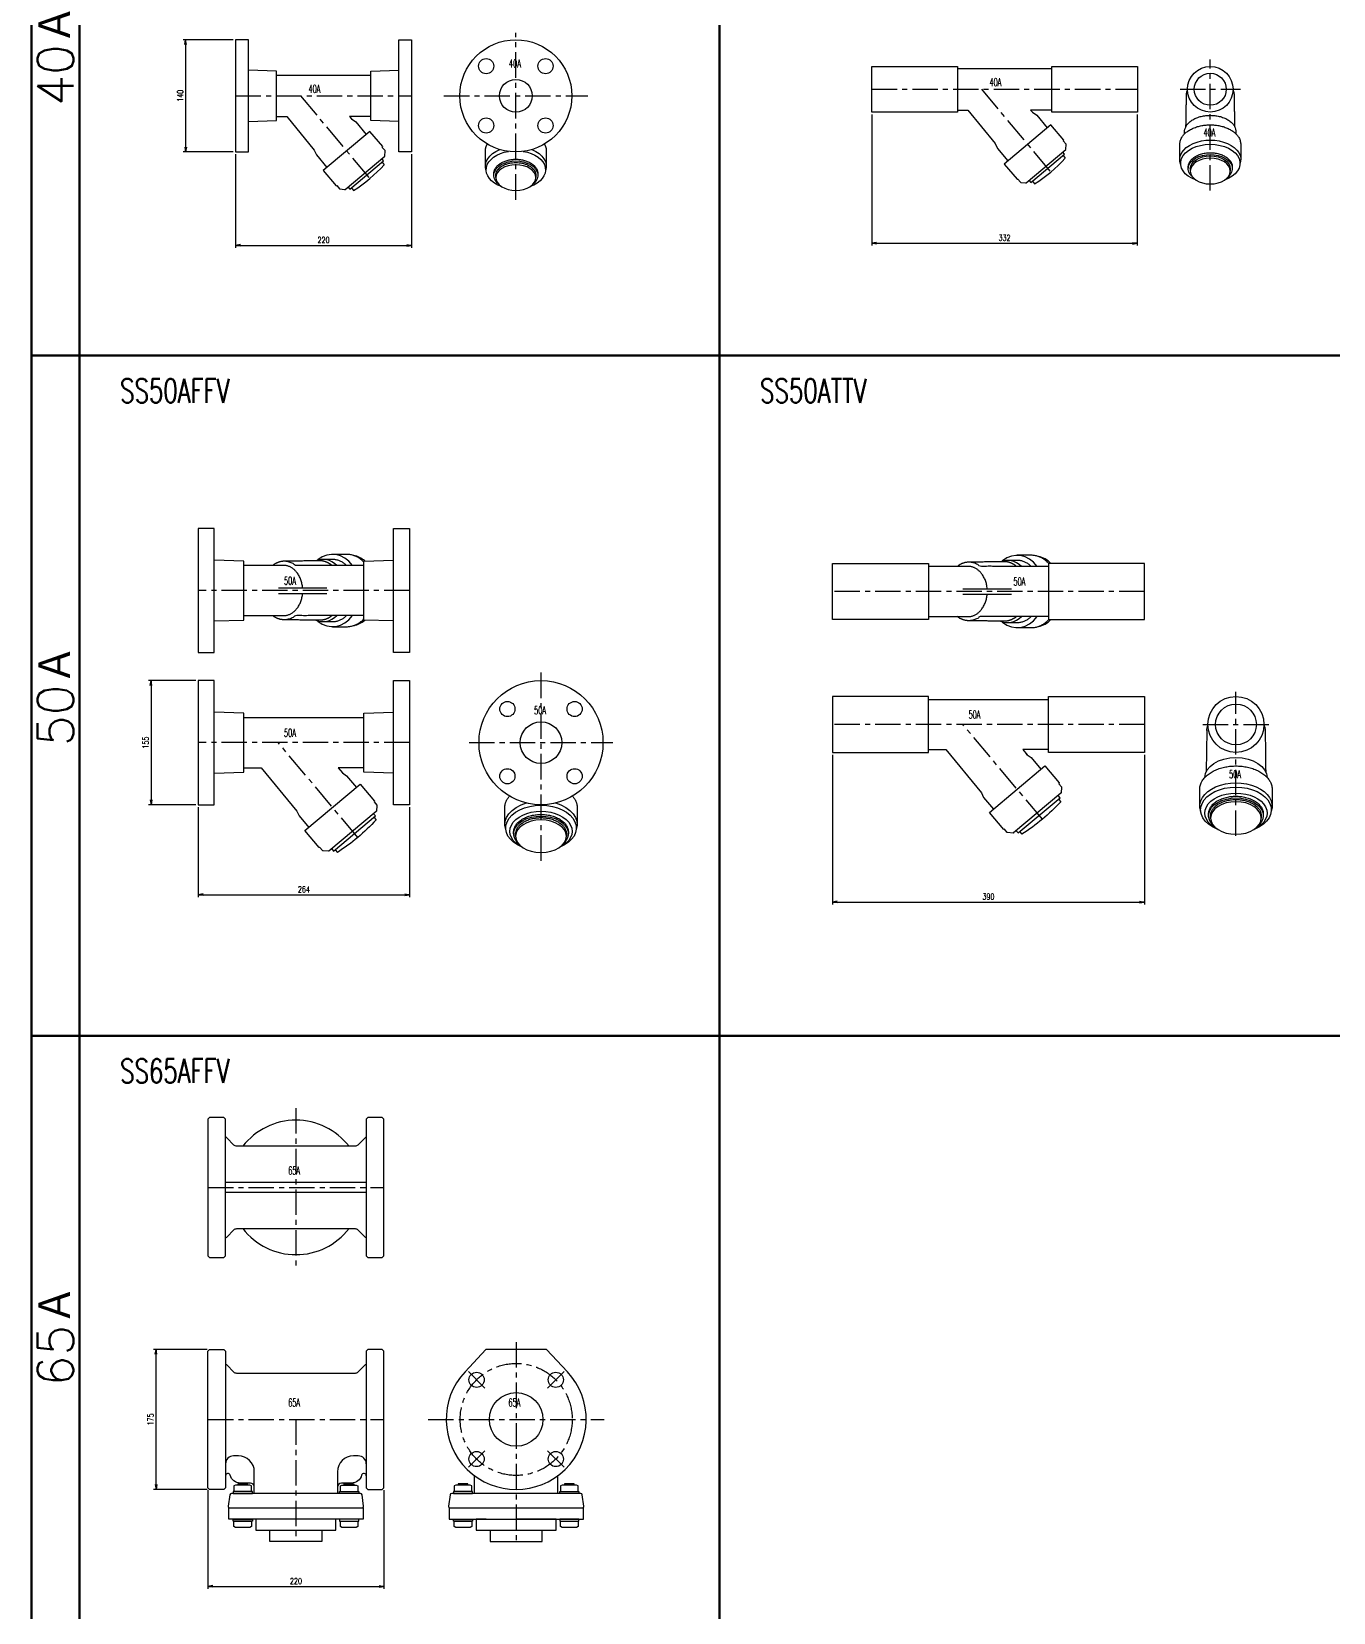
# Model space of a CAD drawing. Header units: millimetres. Extents: x 1711 to 90196, y -23291 to 8516.
# Drawn here: x 13541 to 15169, y -16824 to -14849 of the extents above; entities that cross this region are included whole.
import ezdxf

# ---------------------------------------------------------------- set-up
doc = ezdxf.new("R2010")
doc.units = ezdxf.units.MM
doc.header["$PDMODE"] = 35
doc.linetypes.add('CENTER', pattern=[50.8, 31.75, -6.35, 6.35, -6.35])
for name, color, linetype in [('CEN', 2, 'CENTER'), ('寸法', 2, 'Continuous'), ('配管-CVP', 4, 'Continuous')]:
    doc.layers.add(name, color=color, linetype=linetype)
doc.layers.add('line', color=153, linetype='Continuous', lineweight=50)
doc.styles.add('kpk', font='romans.shx', dxfattribs={"width": 0.7, "bigfont": 'extfont2.shx'})
doc.styles.get("Standard").update_dxf_attribs({"font": 'romans.shx', "bigfont": 'extfont.shx'})
doc.dimstyles.new('KPK-3', dxfattribs={"dimscale": 3, "dimtxt": 2.5, "dimasz": 2, "dimexe": 1, "dimexo": 1, "dimgap": 1, "dimtad": 3, "dimdec": 1, "dimdsep": 46, "dimtxsty": 'kpk', "dimblk": 'OPEN', "dimcen": 2.5, "dimclrd": 2, "dimclre": 2, "dimclrt": 4, "dimadec": 1, "dimazin": 2, "dimtfac": 1, "dimtdec": 1, "dimtmove": 0, "dimatfit": 2, "dimldrblk": 'OPEN', "dimfxl": 0, "dimlwd": -1, "dimlwe": -1, "dimarcsym": 0})

# ---------------------------------------------------------------- blocks, each defined once
blk = doc.blocks.new('*U1753')
at = {"color": 2, "linetype": 'CENTER'}
blk.add_line((-10.3, -10.3), (10.3, 10.3), dxfattribs=at)
at = {"color": 0, "linetype": 'ByBlock'}
blk.add_circle((0, 0), 9.5, dxfattribs=at)
blk = doc.blocks.new('*U1754')
at = {"layer": '配管-CVP', "color": 0, "linetype": 'ByBlock', "lineweight": -2}
for p, rotation in [((17297.5, -16533.6), 90), ((17297.5, -16632.6), 180), ((17396.5, -16632.6), 270)]:
    blk.add_blockref('*U1753', p, dxfattribs=dict(at, rotation=rotation))
blk.add_blockref('*U1753', (17396.5, -16533.6), dxfattribs=at)
blk = doc.blocks.new('_Open')
at = {"color": 0, "linetype": 'ByBlock', "lineweight": -2}
for p, q in [((-1, 0.17), (0, 0)), ((-1, -0.17), (0, 0)), ((0, 0), (-1, 0))]:
    blk.add_line(p, q, dxfattribs=at)
blk = doc.blocks.new('*D3039')
at = {"layer": 'Defpoints', "color": 0, "transparency": 16777216}
for p in [(13796.2, -14999.3), (14016.2, -14999.3), (14016.2, -15116.1)]:
    blk.add_point(p, dxfattribs=at)
at = {"layer": '寸法', "color": 2, "transparency": 16777216}
for p, q in [((13796.2, -15002.3), (13796.2, -15119.1)), ((14016.2, -15002.3), (14016.2, -15119.1)), ((13802.2, -15116.1), (14010.2, -15116.1))]:
    blk.add_line(p, q, dxfattribs=at)
at = {"layer": '寸法', "color": 2, "transparency": 16777216, "xscale": 6, "yscale": 6, "zscale": 6, "rotation": 180}
blk.add_blockref('_Open', (13796.2, -15116.1), dxfattribs=at)
at = {"layer": '寸法', "color": 2, "transparency": 16777216, "xscale": 6, "yscale": 6, "zscale": 6}
blk.add_blockref('_Open', (14016.2, -15116.1), dxfattribs=at)
at = {"layer": '寸法', "color": 4, "transparency": 16777216, "insert": (13906.2, -15109.4), "char_height": 7.5, "attachment_point": 5, "style": 'kpk', "bg_fill": 3, "box_fill_scale": 1.1, "bg_fill_color": 256, "bg_fill_true_color": 13158600, "bg_fill_transparency": 0}
blk.add_mtext('220', dxfattribs=at)
blk = doc.blocks.new('*D3040')
at = {"layer": 'Defpoints', "color": 0, "transparency": 16777216}
for p in [(13749.6, -15815), (14013.6, -15815), (14013.6, -15927.5)]:
    blk.add_point(p, dxfattribs=at)
at = {"layer": '寸法', "color": 2, "transparency": 16777216}
for p, q in [((13749.6, -15818), (13749.6, -15930.5)), ((14013.6, -15818), (14013.6, -15930.5)), ((13755.6, -15927.5), (14007.6, -15927.5))]:
    blk.add_line(p, q, dxfattribs=at)
at = {"layer": '寸法', "color": 2, "transparency": 16777216, "xscale": 6, "yscale": 6, "zscale": 6, "rotation": 180}
blk.add_blockref('_Open', (13749.6, -15927.5), dxfattribs=at)
at = {"layer": '寸法', "color": 2, "transparency": 16777216, "xscale": 6, "yscale": 6, "zscale": 6}
blk.add_blockref('_Open', (14013.6, -15927.5), dxfattribs=at)
at = {"layer": '寸法', "color": 4, "transparency": 16777216, "insert": (13881.6, -15920.8), "char_height": 7.5, "attachment_point": 5, "style": 'kpk', "bg_fill": 3, "box_fill_scale": 1.1, "bg_fill_color": 256, "bg_fill_true_color": 13158600, "bg_fill_transparency": 0}
blk.add_mtext('264', dxfattribs=at)
blk = doc.blocks.new('*D3041')
at = {"layer": 'Defpoints', "color": 0, "transparency": 16777216}
for p in [(14542.4, -15749.8), (14932.4, -15749.8), (14932.4, -15936.7)]:
    blk.add_point(p, dxfattribs=at)
at = {"layer": '寸法', "color": 2, "transparency": 16777216}
for p, q in [((14542.4, -15752.8), (14542.4, -15939.7)), ((14932.4, -15752.8), (14932.4, -15939.7)), ((14548.4, -15936.7), (14926.4, -15936.7))]:
    blk.add_line(p, q, dxfattribs=at)
at = {"layer": '寸法', "color": 2, "transparency": 16777216, "xscale": 6, "yscale": 6, "zscale": 6, "rotation": 180}
blk.add_blockref('_Open', (14542.4, -15936.7), dxfattribs=at)
at = {"layer": '寸法', "color": 2, "transparency": 16777216, "xscale": 6, "yscale": 6, "zscale": 6}
blk.add_blockref('_Open', (14932.4, -15936.7), dxfattribs=at)
at = {"layer": '寸法', "color": 4, "transparency": 16777216, "insert": (14737.4, -15929.9), "char_height": 7.5, "attachment_point": 5, "style": 'kpk', "bg_fill": 3, "box_fill_scale": 1.1, "bg_fill_color": 256, "bg_fill_true_color": 13158600, "bg_fill_transparency": 0}
blk.add_mtext('390', dxfattribs=at)
blk = doc.blocks.new('*D3042')
at = {"layer": 'Defpoints', "color": 0, "transparency": 16777216}
for p in [(14591.5, -14949.6), (14923.5, -14949.6), (14923.5, -15113.4)]:
    blk.add_point(p, dxfattribs=at)
at = {"layer": '寸法', "color": 2, "transparency": 16777216}
for p, q in [((14591.5, -14952.6), (14591.5, -15116.4)), ((14923.5, -14952.6), (14923.5, -15116.4)), ((14597.5, -15113.4), (14917.5, -15113.4))]:
    blk.add_line(p, q, dxfattribs=at)
at = {"layer": '寸法', "color": 2, "transparency": 16777216, "xscale": 6, "yscale": 6, "zscale": 6, "rotation": 180}
blk.add_blockref('_Open', (14591.5, -15113.4), dxfattribs=at)
at = {"layer": '寸法', "color": 2, "transparency": 16777216, "xscale": 6, "yscale": 6, "zscale": 6}
blk.add_blockref('_Open', (14923.5, -15113.4), dxfattribs=at)
at = {"layer": '寸法', "color": 4, "transparency": 16777216, "insert": (14757.5, -15106.6), "char_height": 7.5, "attachment_point": 5, "style": 'kpk', "bg_fill": 3, "box_fill_scale": 1.1, "bg_fill_color": 256, "bg_fill_true_color": 13158600, "bg_fill_transparency": 0}
blk.add_mtext('332', dxfattribs=at)
blk = doc.blocks.new('*D3052')
at = {"layer": 'Defpoints', "color": 0, "transparency": 16777216}
for p in [(13761.7, -16668.6), (13981.7, -16668.6), (13981.7, -16791.8)]:
    blk.add_point(p, dxfattribs=at)
at = {"layer": '寸法', "color": 2, "transparency": 16777216}
for p, q in [((13761.7, -16671.6), (13761.7, -16794.8)), ((13981.7, -16671.6), (13981.7, -16794.8)), ((13767.7, -16791.8), (13975.7, -16791.8))]:
    blk.add_line(p, q, dxfattribs=at)
at = {"layer": '寸法', "color": 2, "transparency": 16777216, "xscale": 6, "yscale": 6, "zscale": 6, "rotation": 180}
blk.add_blockref('_Open', (13761.7, -16791.8), dxfattribs=at)
at = {"layer": '寸法', "color": 2, "transparency": 16777216, "xscale": 6, "yscale": 6, "zscale": 6}
blk.add_blockref('_Open', (13981.7, -16791.8), dxfattribs=at)
at = {"layer": '寸法', "color": 4, "transparency": 16777216, "insert": (13871.7, -16785.1), "char_height": 7.5, "attachment_point": 5, "style": 'kpk', "bg_fill": 3, "box_fill_scale": 1.1, "bg_fill_color": 256, "bg_fill_true_color": 13158600, "bg_fill_transparency": 0}
blk.add_mtext('220', dxfattribs=at)
blk = doc.blocks.new('*D3127')
at = {"layer": 'Defpoints', "color": 0, "transparency": 16777216}
for p in [(13696.8, -16495.6), (13763.7, -16495.6), (13763.7, -16670.6)]:
    blk.add_point(p, dxfattribs=at)
at = {"layer": '寸法', "color": 2, "transparency": 16777216}
for p, q in [((13760.7, -16495.6), (13693.8, -16495.6)), ((13696.8, -16664.6), (13696.8, -16501.6)), ((13760.7, -16670.6), (13693.8, -16670.6))]:
    blk.add_line(p, q, dxfattribs=at)
at = {"layer": '寸法', "color": 2, "transparency": 16777216, "xscale": 6, "yscale": 6, "zscale": 6}
for p, rotation in [((13696.8, -16495.6), 90), ((13696.8, -16670.6), 270)]:
    blk.add_blockref('_Open', p, dxfattribs=dict(at, rotation=rotation))
at = {"layer": '寸法', "color": 4, "transparency": 16777216, "insert": (13690, -16583.1), "char_height": 7.5, "attachment_point": 5, "rotation": 90, "style": 'kpk', "bg_fill": 3, "box_fill_scale": 1.1, "bg_fill_color": 256, "bg_fill_true_color": 13158600, "bg_fill_transparency": 0}
blk.add_mtext('175', dxfattribs=at)
blk = doc.blocks.new('*D3129')
at = {"layer": 'Defpoints', "color": 0, "transparency": 16777216}
for p in [(13796.2, -14859.3), (13733.8, -14999.3), (13796.2, -14999.3)]:
    blk.add_point(p, dxfattribs=at)
at = {"layer": '寸法', "color": 2, "transparency": 16777216}
for p, q in [((13793.2, -14859.3), (13730.8, -14859.3)), ((13733.8, -14865.3), (13733.8, -14993.3)), ((13793.2, -14999.3), (13730.8, -14999.3))]:
    blk.add_line(p, q, dxfattribs=at)
at = {"layer": '寸法', "color": 2, "transparency": 16777216, "xscale": 6, "yscale": 6, "zscale": 6}
for p, rotation in [((13733.8, -14859.3), 90), ((13733.8, -14999.3), 270)]:
    blk.add_blockref('_Open', p, dxfattribs=dict(at, rotation=rotation))
at = {"layer": '寸法', "color": 4, "transparency": 16777216, "insert": (13727, -14929.3), "char_height": 7.5, "attachment_point": 5, "rotation": 90, "style": 'kpk', "bg_fill": 3, "box_fill_scale": 1.1, "bg_fill_color": 256, "bg_fill_true_color": 13158600, "bg_fill_transparency": 0}
blk.add_mtext('140', dxfattribs=at)
blk = doc.blocks.new('*D3130')
at = {"layer": 'Defpoints', "color": 0, "transparency": 16777216}
for p in [(13749.6, -15660), (13690.5, -15815), (13749.6, -15815)]:
    blk.add_point(p, dxfattribs=at)
at = {"layer": '寸法', "color": 2, "transparency": 16777216}
for p, q in [((13746.6, -15660), (13687.5, -15660)), ((13690.5, -15666), (13690.5, -15809)), ((13746.6, -15815), (13687.5, -15815))]:
    blk.add_line(p, q, dxfattribs=at)
at = {"layer": '寸法', "color": 2, "transparency": 16777216, "xscale": 6, "yscale": 6, "zscale": 6}
for p, rotation in [((13690.5, -15660), 90), ((13690.5, -15815), 270)]:
    blk.add_blockref('_Open', p, dxfattribs=dict(at, rotation=rotation))
at = {"layer": '寸法', "color": 4, "transparency": 16777216, "insert": (13683.8, -15737.5), "char_height": 7.5, "attachment_point": 5, "rotation": 90, "style": 'kpk', "bg_fill": 3, "box_fill_scale": 1.1, "bg_fill_color": 256, "bg_fill_true_color": 13158600, "bg_fill_transparency": 0}
blk.add_mtext('155', dxfattribs=at)
blk = doc.blocks.new('A$Cc6877018')
at = {"layer": 'line'}
for p, q in [((60, 0), (60, -7020)), ((860, -160), (860, -7020)), ((0, -3620), (3260, -3620)), ((0, -4470), (3260, -4470))]:
    blk.add_line(p, q, dxfattribs=at)
blk.add_lwpolyline([(60, -220), (0, 0), (0, -7020), (3260, -7020), (3260, 0), (0, 0)], dxfattribs=at)
at = {"layer": 'line', "char_height": 45, "attachment_point": 5, "rotation": 90}
for s, insert in [('40Ａ', (30, -3245)), ('50Ａ', (30, -4045)), ('65Ａ', (30, -4845))]:
    blk.add_mtext(s, dxfattribs=dict(at, insert=insert))
at = {"layer": 'line', "char_height": 30, "attachment_point": 4}
for s, insert in [('{\\W0.7;SS50AFFV}', (110.7, -3664.1)), ('{\\W0.7;SS50ATTV}', (910.7, -3664.1)), ('{\\W0.7;SS65AFFV}', (110.7, -4514.1))]:
    blk.add_mtext(s, dxfattribs=dict(at, insert=insert))

msp = doc.modelspace()

# ---------------------------------------------------------------- linework, layer by layer
at = {"layer": 'CEN'}
for p, q in [((14146.5744, -15059.0644), (14146.5744, -14850.4426)), ((15014.6933, -15047.5838), (15014.6933, -14884.0617)), ((13796.2087, -14929.2791), (14016.2087, -14929.2791)), ((13877.2087, -14929.2791), (13963.9207, -15032.6185)), ((14056.7184, -14929.2791), (14236.4304, -14929.2791)), ((14591.5298, -14921.12), (14923.5298, -14921.12)), ((14728.5298, -14921.12), (14815.2419, -15024.4594)), ((14976.9624, -14921.12), (15052.4241, -14921.12)), ((14013.6034, -15547.4125), (13749.6034, -15547.4125)), ((14932.3987, -15548.5815), (14542.3987, -15548.5815)), ((14178.0287, -15884.9735), (14178.0287, -15647.9032)), ((15046.8005, -15853.8725), (15046.8005, -15673.9982)), ((14932.3987, -15714.7624), (14542.3987, -15714.7624)), ((14804.7737, -15833.1929), (14705.3987, -15714.7624)), ((15005.2965, -15714.7624), (15088.3045, -15714.7624)), ((14013.6034, -15737.4901), (13749.6034, -15737.4901)), ((13948.9783, -15855.9206), (13849.6034, -15737.4901)), ((14088.1727, -15737.4901), (14267.8847, -15737.4901)), ((13871.6564, -16194.1314), (13871.6564, -16392.3814)), ((13761.6564, -16293.2564), (13981.6564, -16293.2564)), ((14147.0228, -16486.3881), (14147.0228, -16735.6329)), ((13761.6564, -16583.1329), (13981.6564, -16583.1329)), ((13871.6564, -16583.1329), (13871.6564, -16735.6329)), ((14037.0228, -16583.1329), (14257.0228, -16583.1329))]:
    msp.add_line(p, q, dxfattribs=at)
msp.add_circle((14147.0228, -16583.1329), 70, dxfattribs=at)
at = {"layer": '配管-CVP', "color": 0, "linetype": 'ByBlock'}
for p, q in [((13847.2087, -14903.3791), (13965.2087, -14903.3791)), ((14698.5298, -14895.22), (14816.5298, -14895.22)), ((14830.5929, -15003.8765), (14833.4215, -15007.2476)), ((13979.2717, -15012.0356), (13982.1004, -15015.4066)), ((14989.7033, -15020.476), (14989.7033, -15023.3108)), ((15039.6833, -15020.476), (15039.6833, -15023.3108)), ((13940.9848, -15044.1621), (13943.8135, -15047.5331)), ((14792.306, -15036.003), (14795.1346, -15039.3741)), ((13849.6943, -15543.9125), (13910.3025, -15543.9125)), ((13849.6943, -15550.9125), (13910.3025, -15550.9125)), ((14705.4896, -15545.0815), (14766.0978, -15545.0815)), ((14705.4896, -15552.0815), (14766.0978, -15552.0815)), ((14662.3987, -15683.3624), (14812.3987, -15683.3624)), ((13806.6034, -15706.0901), (13956.6034, -15706.0901)), ((15010.2603, -15722.489), (15009.6306, -15773.8595)), ((14776.3839, -15848.6601), (14779.2118, -15852.0303)), ((13920.5885, -15871.3878), (13923.4165, -15874.758)), ((13959.6564, -16287.0064), (13783.6564, -16287.0064)), ((13959.6564, -16299.5064), (13783.6564, -16299.5064)), ((14095.0228, -16675.6329), (14095.0228, -16653.5051)), ((14199.0228, -16675.6329), (14199.0228, -16653.5051))]:
    msp.add_line(p, q, dxfattribs=at)
for points in [[(13812.2087, -14961.2791), (13847.2087, -14960.1124), (13847.2087, -14898.4457), (13812.2087, -14897.2791)], [(14000.2087, -14961.2791), (13965.2087, -14960.1124), (13965.2087, -14898.4457), (14000.2087, -14897.2791)], [(13965.2087, -14955.1791), (13938.5673, -14955.1791), (13940.9318, -14957.9273), (13946.4388, -14961.7834), (13959.616, -14977.4873)], [(13769.6034, -15585.4125), (13806.6034, -15584.3025), (13806.6034, -15510.5225), (13769.6034, -15509.4125)], [(13993.6034, -15585.4125), (13956.6034, -15584.3025), (13956.6034, -15510.5225), (13993.6034, -15509.4125)], [(13769.6034, -15775.4901), (13806.6034, -15774.3801), (13806.6034, -15700.6001), (13769.6034, -15699.4901)], [(13993.6034, -15775.4901), (13956.6034, -15774.3801), (13956.6034, -15700.6001), (13993.6034, -15699.4901)], [(13956.6034, -15768.8901), (13924.41, -15768.8901), (13929.8314, -15775.2292), (13928.6433, -15773.84)], [(13929.8314, -15775.2292), (13935.0219, -15778.8637), (13947.2349, -15793.4185)], [(14091.4924, -16673.1329), (14091.4924, -16666.2701), (14089.5228, -16665.1329), (14071.5228, -16665.1329), (14069.5531, -16666.2701), (14069.5531, -16673.1329)], [(14086.5228, -16665.1329), (14086.5228, -16663.6329), (14074.5228, -16663.6329), (14074.5228, -16665.1329)], [(14224.4924, -16673.1329), (14224.4924, -16666.2701), (14222.5228, -16665.1329), (14204.5228, -16665.1329), (14202.5531, -16666.2701), (14202.5531, -16673.1329)], [(14219.5228, -16665.1329), (14219.5228, -16663.6329), (14207.5228, -16663.6329), (14207.5228, -16665.1329)], [(14063.0228, -16693.6329), (14063.0228, -16707.6329), (14231.0228, -16707.6329), (14231.0228, -16693.6329)], [(14109.5228, -16707.6329), (14097.0228, -16707.6329), (14097.0228, -16721.6329), (14197.0228, -16721.6329), (14197.0228, -16707.6329), (14147.0228, -16707.6329)], [(14114.5228, -16721.6329), (14114.5228, -16735.6329), (14179.5228, -16735.6329), (14179.5228, -16721.6329)]]:
    msp.add_lwpolyline(points, dxfattribs=at)
for points in [[(13749.6034, -15624.9125), (13769.6034, -15624.9125), (13769.6034, -15469.9125), (13749.6034, -15469.9125)], [(13993.6034, -15469.9125), (14013.6034, -15469.9125), (14013.6034, -15624.9125), (13993.6034, -15624.9125)], [(14542.3987, -15583.5815), (14542.3987, -15513.5815), (14662.3987, -15513.5815), (14662.3987, -15583.5815)], [(14932.3987, -15583.5815), (14932.3987, -15513.5815), (14812.3987, -15513.5815), (14812.3987, -15583.5815)], [(13783.6564, -16378.7564), (13783.6564, -16207.7564), (13781.6564, -16205.7564), (13763.6564, -16205.7564), (13761.6564, -16207.7564), (13761.6564, -16378.7564), (13763.6564, -16380.7564), (13781.6564, -16380.7564)], [(13961.6564, -16205.7564), (13959.6564, -16207.7564), (13959.6564, -16378.7564), (13961.6564, -16380.7564), (13979.6564, -16380.7564), (13981.6564, -16378.7564), (13981.6564, -16207.7564), (13979.6564, -16205.7564)], [(14068.5228, -16673.1329), (14068.5228, -16675.6329), (14092.5228, -16675.6329), (14092.5228, -16673.1329)], [(14225.5228, -16673.1329), (14225.5228, -16675.6329), (14201.5228, -16675.6329), (14201.5228, -16673.1329)], [(14092.5228, -16707.6329), (14092.5228, -16710.1329), (14068.5228, -16710.1329), (14068.5228, -16707.6329)], [(14069.5531, -16716.9957), (14069.5531, -16710.1329), (14091.4924, -16710.1329), (14091.4924, -16716.9957), (14089.5228, -16718.1329), (14071.5228, -16718.1329)], [(14201.5228, -16707.6329), (14201.5228, -16710.1329), (14225.5228, -16710.1329), (14225.5228, -16707.6329)], [(14202.5531, -16716.9957), (14202.5531, -16710.1329), (14224.4924, -16710.1329), (14224.4924, -16716.9957), (14222.5228, -16718.1329), (14204.5228, -16718.1329)]]:
    msp.add_lwpolyline(points, close=True, dxfattribs=at)
for points in [[(13959.6564, -16230.2055, 0.089820279), (13958.1919, -16231.2209), (13949.1208, -16240.2919, -0.198912367), (13945.5853, -16241.7564), (13797.7274, -16241.7564, -0.198912367), (13794.1919, -16240.2919), (13785.1208, -16231.2209, 0.089820279), (13783.6564, -16230.2055)], [(13783.6564, -16356.3073, 0.089820279), (13785.1208, -16355.2919), (13794.1919, -16346.2209, -0.198912367), (13797.7274, -16344.7564), (13945.5853, -16344.7564, -0.198912367), (13949.1208, -16346.2209), (13958.1919, -16355.2919, 0.089820279), (13959.6564, -16356.3073)], [(13959.6564, -16514.082, 0.089820279), (13958.1919, -16515.0973), (13949.1208, -16524.1684, -0.198912367), (13945.5853, -16525.6329), (13797.7274, -16525.6329, -0.198912367), (13794.1919, -16524.1684), (13785.1208, -16515.0973, 0.089820279), (13783.6564, -16514.082)]]:
    msp.add_lwpolyline(points, format="xyb", dxfattribs=at)
for points in [[(14211.0162, -16523.458), (14185.0689, -16495.6329), (14108.9767, -16495.6329), (14083.0294, -16523.458, 2.299842547)], [(14231.6026, -16691.3545), (14229.635, -16677.3545, 0.373884679), (14227.6545, -16675.6329), (14066.3911, -16675.6329, 0.373884679), (14064.4106, -16677.3545), (14062.443, -16691.3545, 0.455726256), (14064.4235, -16693.6329), (14229.6221, -16693.6329, 0.455726256)]]:
    msp.add_lwpolyline(points, format="xyb", close=True, dxfattribs=at)
for centre, radius in [((14146.5744, -14929.2791), 70), ((14109.4513, -14892.156), 9.5), ((14183.6975, -14892.156), 9.5), ((15014.6933, -14921.12), 28.5), ((14146.5744, -14929.2791), 20.5), ((15014.6933, -14921.12), 20), ((14109.4513, -14966.4022), 9.5), ((14183.6975, -14966.4022), 9.5), ((14178.0287, -15737.4901), 77.5), ((15046.8005, -15714.7624), 35), ((14135.9992, -15695.4606), 9.5), ((14220.0583, -15695.4606), 9.5), ((15046.8005, -15714.7624), 25.5), ((14178.0287, -15737.4901), 26), ((14135.9992, -15779.5196), 9.5), ((14220.0583, -15779.5196), 9.5), ((14147.0228, -16583.1329), 33.5)]:
    msp.add_circle(centre, radius, dxfattribs=at)
for centre, radius, start, end in [((14680.8993, -14864.3561), 209, 303.1327492, 316.8672508), ((13829.5781, -14872.5152), 209, 303.1327492, 316.8672508), ((13871.6564, -16293.2564), 84, 37.8136469, 142.1863531), ((13871.6564, -16293.2564), 84, 217.8136469, 322.1863531)]:
    msp.add_arc(centre, radius, start, end, dxfattribs=at)
at = {"layer": '配管-CVP', "color": 0, "linetype": 'ByBlock', "extrusion": (0, 0, -1)}
for centre, major_axis, start_param, end_param in [((15014.6933, -15009.0563), (38.09, 0), 2.907640378, 6.517137583), ((15014.6933, -15013.6582), (-37.09, 0), -1.069098854, 4.210691508), ((14146.5744, -15017.2154), (38.09, 0), 2.907640378, 4.160350483), ((14146.5744, -15021.8173), (37.09, 0), 2.072493799, 4.466400051), ((14146.5744, -15028.3669), (27.5, 0), 2.517947795, 6.906830166), ((14146.5744, -15021.8173), (37.09, 0), 4.958377909, 7.352284161), ((14146.5744, -15017.2154), (38.09, 0), 5.264427478, 6.517137583), ((15014.6933, -15020.2079), (-27.5, 0), -0.623644859, 3.765237513), ((15014.6933, -15020.476), (24.99, 0), 3.141592654, 6.283185307), ((15046.8005, -15722.6741), (-36.5413, 0), 0.007878857, 0.293190751), ((15046.8005, -15781.1018), (38.84, 0), 3.141592654, 6.283185307), ((15046.8005, -15816.8118), (45.19, 0), 2.922259713, 6.502518248), ((15046.8005, -15821.3958), (-44.19, 0), -1.007728242, 4.149320896), ((15046.8005, -15825.5324), (-38.9, 0), -0.942001084, 4.083593737), ((14178.0287, -15839.5396), (45.19, 0), 2.922259713, 4.303869846), ((14178.0287, -15844.1235), (44.19, 0), 2.133864412, 7.290913549), ((14178.0287, -15839.5396), (45.19, 0), 5.120908115, 6.502518248), ((15046.8005, -15828.5583), (34.19, 0), 2.535494459, 6.889283502), ((14178.0287, -15848.2601), (38.9, 0), 2.19959157, 7.225186391), ((14178.0287, -15851.286), (34.19, 0), 2.535494459, 6.889283502)]:
    msp.add_ellipse(centre, major_axis=major_axis, ratio=0.64278761, start_param=start_param, end_param=end_param, dxfattribs=at)
for centre, major_axis in [((15014.6933, -15023.3108), (24.99, 0)), ((14146.5744, -15031.4699), (24.99, 0)), ((15046.8005, -15831.6604), (31.69, 0)), ((14178.0287, -15854.3881), (31.69, 0))]:
    msp.add_ellipse(centre, major_axis=major_axis, ratio=0.64278761, dxfattribs=at)
at = {"layer": '配管-CVP', "color": 0, "linetype": 'ByBlock'}
for centre, major_axis, start_param, end_param in [((13917.4817, -15547.4125), (0, 45.19), 5.480591928, 6.838796538), ((13939.0794, -15547.4125), (0, 44.19), 5.701493484, 6.138075612), ((14773.2771, -15548.5815), (0, 45.19), 5.480591928, 6.838796538), ((14794.8747, -15548.5815), (0, 44.19), 5.626523285, 6.138075612), ((13905.2688, -15547.4125), (0, 38.84), 5.653894126, 6.580817908), ((14761.0641, -15548.5815), (0, 38.84), 5.653894126, 6.580817908), ((13905.2688, -15547.4125), (0, 38.84), 2.843960052, 3.770883835), ((13917.4817, -15547.4125), (0, 45.19), 2.585981422, 3.944186033), ((14761.0641, -15548.5815), (0, 38.84), 2.843960052, 3.770883835), ((14773.2771, -15548.5815), (0, 45.19), 2.585981422, 3.944186033), ((14794.8747, -15548.5815), (0, 44.19), 3.286702349, 3.798254676), ((13939.0794, -15547.4125), (0, 44.19), 3.286702349, 3.723284477)]:
    msp.add_ellipse(centre, major_axis=major_axis, ratio=0.766044443, start_param=start_param, end_param=end_param, dxfattribs=at)
for points, weights, knots in [([(14984.3204, -14967.5276), (14984.6414, -14947.6307), (14984.9624, -14927.7339), (14985.0012, -14925.0103), (14986.2221, -14922.4021)], [1, 1, 1, 0.989996459623, 1], [0, 0, 0, 1, 1, 1.283129136, 1.283129136, 1.283129136]), ([(15043.1644, -14922.4021), (15044.3853, -14925.0103), (15044.4241, -14927.7339), (15044.7451, -14947.6307), (15045.0661, -14967.5276)], [1, 0.989996459623, 1, 1, 1], [0, 0, 0, 0.283129136, 0.283129136, 1.283129136, 1.283129136, 1.283129136]), ([(14976.6033, -15009.0563), (14976.6033, -14999.5219), (14976.6033, -14989.9874), (14976.6033, -14965.5036), (15014.6933, -14965.5036), (15052.7833, -14965.5036), (15052.7833, -14989.9874), (15052.7833, -14999.5219), (15052.7833, -15009.0563)], [1, 1, 1, 0.707106781187, 1, 0.707106781187, 1, 1, 1], [0, 0, 0, 1, 1, 2.570796327, 2.570796327, 4.141592654, 4.141592654, 5.141592654, 5.141592654, 5.141592654]), ([(14982.5533, -14976.8477), (14982.5533, -14975.5656), (14982.5533, -14974.2835), (14982.5533, -14953.6243), (15014.6933, -14953.6243), (15046.8333, -14953.6243), (15046.8333, -14974.2835), (15046.8333, -14975.5656), (15046.8333, -14976.8477)], [1, 1, 1, 0.707106781187, 1, 0.707106781187, 1, 1, 1], [0, 0, 0, 1, 1, 2.570796327, 2.570796327, 4.141592654, 4.141592654, 5.141592654, 5.141592654, 5.141592654]), ([(14108.4844, -15017.2154), (14108.4844, -15007.6809), (14108.4844, -14998.1465), (14108.4844, -14993.6914), (14110.9259, -14989.5218)], [1, 1, 1, 0.983844953778, 1], [0, 0, 0, 1, 1, 1.359985913, 1.359985913, 1.359985913]), ([(14182.2229, -14989.5218), (14184.6644, -14993.6914), (14184.6644, -14998.1465), (14184.6644, -15007.6809), (14184.6644, -15017.2154)], [1, 0.983844953778, 1, 1, 1], [0, 0, 0, 0.359985913, 0.359985913, 1.359985913, 1.359985913, 1.359985913]), ([(14119.0744, -15028.3669), (14119.0744, -15027.2945), (14119.0744, -15026.222), (14119.0744, -15008.5453), (14146.5744, -15008.5453), (14174.0744, -15008.5453), (14174.0744, -15026.222), (14174.0744, -15027.2945), (14174.0744, -15028.3669)], [1, 1, 1, 0.707106781187, 1, 0.707106781187, 1, 1, 1], [0, 0, 0, 1, 1, 2.570796327, 2.570796327, 4.141592654, 4.141592654, 5.141592654, 5.141592654, 5.141592654]), ([(14987.1933, -15020.2079), (14987.1933, -15019.1354), (14987.1933, -15018.063), (14987.1933, -15007.8573), (15000.9433, -15002.7545), (15014.6933, -14997.6517), (15028.4433, -15002.7545), (15042.1933, -15007.8573), (15042.1933, -15018.063), (15042.1933, -15019.1354), (15042.1933, -15020.2079)], [1, 1, 1, 0.866025403784, 1, 0.866025403784, 1, 0.866025403784, 1, 1, 1], [0, 0, 0, 1, 1, 2.047197551, 2.047197551, 3.094395102, 3.094395102, 4.141592654, 4.141592654, 5.141592654, 5.141592654, 5.141592654]), ([(14121.5844, -15031.4699), (14121.5844, -15030.0525), (14121.5844, -15028.635), (14121.5844, -15012.5718), (14146.5744, -15012.5718), (14171.5644, -15012.5718), (14171.5644, -15028.635), (14171.5644, -15030.0525), (14171.5644, -15031.4699)], [1, 1, 1, 0.707106781187, 1, 0.707106781187, 1, 1, 1], [0, 0, 0, 1, 1, 2.570796327, 2.570796327, 4.141592654, 4.141592654, 5.141592654, 5.141592654, 5.141592654]), ([(13956.6034, -15511.8612), (13947.1938, -15502.2225), (13935.233, -15502.2225), (13926.3574, -15502.2225), (13917.4817, -15502.2225)], [1, 0.945173739772, 1, 1, 1], [0, 0, 0, 0.665340231, 0.665340231, 1.665340231, 1.665340231, 1.665340231]), ([(14812.9262, -15513.5815), (14803.3686, -15503.3915), (14791.0284, -15503.3915), (14782.1527, -15503.3915), (14773.2771, -15503.3915)], [1, 0.941941514754, 1, 1, 1], [0, 0, 0, 0.684859967, 0.684859967, 1.684859967, 1.684859967, 1.684859967]), ([(13879.9984, -15543.9125), (13877.6012, -15516.0125), (13856.0945, -15516.0125), (13831.3489, -15516.0125), (13806.6034, -15516.0125)], [1, 0.745474670312, 1, 1, 1], [0, 0, 0, 1.459099244, 1.459099244, 2.459099244, 2.459099244, 2.459099244]), ([(13956.6034, -15516.0125), (13913.9499, -15516.0125), (13871.2965, -15516.0125), (13856.9793, -15504.8881), (13842.6621, -15516.0125)], [1, 1, 1, 0.85930145882, 1], [0, 0, 0, 1, 1, 2.073787957, 2.073787957, 2.073787957]), ([(13916.6148, -15516.0125), (13909.4744, -15510.0913), (13901.0157, -15510.2148), (13878.4723, -15510.5441), (13855.9288, -15510.8735)], [1, 0.958653479083, 1, 1, 1], [0, 0, 0, 0.577128251, 0.577128251, 1.577128251, 1.577128251, 1.577128251]), ([(13934.9936, -15516.0125), (13927.1651, -15508.5725), (13917.4817, -15508.5725), (13911.3753, -15508.5725), (13905.2688, -15508.5725)], [1, 0.950906121066, 1, 1, 1], [0, 0, 0, 0.629291181, 0.629291181, 1.629291181, 1.629291181, 1.629291181]), ([(14735.7937, -15545.0815), (14733.3965, -15517.1815), (14711.8898, -15517.1815), (14687.1443, -15517.1815), (14662.3987, -15517.1815)], [1, 0.745474670312, 1, 1, 1], [0, 0, 0, 1.459099244, 1.459099244, 2.459099244, 2.459099244, 2.459099244]), ([(14812.3987, -15517.1815), (14769.7453, -15517.1815), (14727.0919, -15517.1815), (14712.7747, -15506.057), (14698.4575, -15517.1815)], [1, 1, 1, 0.85930145882, 1], [0, 0, 0, 1, 1, 2.073787957, 2.073787957, 2.073787957]), ([(14772.4101, -15517.1815), (14765.2698, -15511.2602), (14756.811, -15511.3838), (14734.2676, -15511.7131), (14711.7242, -15512.0424)], [1, 0.958653479083, 1, 1, 1], [0, 0, 0, 0.577128251, 0.577128251, 1.577128251, 1.577128251, 1.577128251]), ([(14790.789, -15517.1815), (14782.9605, -15509.7415), (14773.2771, -15509.7415), (14767.1706, -15509.7415), (14761.0641, -15509.7415)], [1, 0.950906121066, 1, 1, 1], [0, 0, 0, 0.629291181, 0.629291181, 1.629291181, 1.629291181, 1.629291181]), ([(13806.6034, -15578.8125), (13831.3489, -15578.8125), (13856.0945, -15578.8125), (13877.6012, -15578.8125), (13879.9984, -15550.9125)], [1, 1, 1, 0.745474670312, 1], [0, 0, 0, 1, 1, 2.459099244, 2.459099244, 2.459099244]), ([(14662.3987, -15579.9815), (14687.1443, -15579.9815), (14711.8898, -15579.9815), (14733.3965, -15579.9815), (14735.7937, -15552.0815)], [1, 1, 1, 0.745474670312, 1], [0, 0, 0, 1, 1, 2.459099244, 2.459099244, 2.459099244]), ([(13956.6034, -15578.8125), (13913.9499, -15578.8125), (13871.2965, -15578.8125), (13856.9793, -15589.9369), (13842.6621, -15578.8125)], [1, 1, 1, 0.85930145882, 1], [0, 0, 0, 1, 1, 2.073787957, 2.073787957, 2.073787957]), ([(13916.6148, -15578.8125), (13909.4744, -15584.7337), (13901.0157, -15584.6102), (13878.4723, -15584.2808), (13855.9288, -15583.9515)], [1, 0.958653479083, 1, 1, 1], [0, 0, 0, 0.577128251, 0.577128251, 1.577128251, 1.577128251, 1.577128251]), ([(13905.2688, -15586.2525), (13911.3753, -15586.2525), (13917.4817, -15586.2525), (13927.1651, -15586.2525), (13934.9936, -15578.8125)], [1, 1, 1, 0.950906121066, 1], [0, 0, 0, 1, 1, 1.629291181, 1.629291181, 1.629291181]), ([(13917.4817, -15592.6025), (13926.3574, -15592.6025), (13935.233, -15592.6025), (13947.1938, -15592.6025), (13956.6034, -15582.9638)], [1, 1, 1, 0.945173739772, 1], [0, 0, 0, 1, 1, 1.665340231, 1.665340231, 1.665340231]), ([(14812.3987, -15579.9815), (14769.7453, -15579.9815), (14727.0919, -15579.9815), (14712.7747, -15591.1059), (14698.4575, -15579.9815)], [1, 1, 1, 0.85930145882, 1], [0, 0, 0, 1, 1, 2.073787957, 2.073787957, 2.073787957]), ([(14772.4101, -15579.9815), (14765.2698, -15585.9027), (14756.811, -15585.7791), (14734.2676, -15585.4498), (14711.7242, -15585.1205)], [1, 0.958653479083, 1, 1, 1], [0, 0, 0, 0.577128251, 0.577128251, 1.577128251, 1.577128251, 1.577128251]), ([(14761.0641, -15587.4215), (14767.1706, -15587.4215), (14773.2771, -15587.4215), (14782.9605, -15587.4215), (14790.789, -15579.9815)], [1, 1, 1, 0.950906121066, 1], [0, 0, 0, 1, 1, 1.629291181, 1.629291181, 1.629291181]), ([(14773.2771, -15593.7715), (14782.1527, -15593.7715), (14791.0284, -15593.7715), (14803.3686, -15593.7715), (14812.9262, -15583.5815)], [1, 1, 1, 0.941941514754, 1], [0, 0, 0, 1, 1, 1.684859967, 1.684859967, 1.684859967]), ([(15081.7825, -15715.8858), (15083.2993, -15719.1155), (15083.3407, -15722.489), (15083.6555, -15748.1743), (15083.9703, -15773.8595)], [1, 0.989841884986, 1, 1, 1], [0, 0, 0, 0.285311894, 0.285311894, 1.285311894, 1.285311894, 1.285311894]), ([(15001.6105, -15816.8118), (15001.6105, -15806.2343), (15001.6105, -15795.6567), (15001.6105, -15766.6091), (15046.8005, -15766.6091), (15091.9905, -15766.6091), (15091.9905, -15795.6567), (15091.9905, -15806.2343), (15091.9905, -15816.8118)], [1, 1, 1, 0.707106781187, 1, 0.707106781187, 1, 1, 1], [0, 0, 0, 1, 1, 2.570796327, 2.570796327, 4.141592654, 4.141592654, 5.141592654, 5.141592654, 5.141592654]), ([(14132.8387, -15839.5396), (14132.8387, -15828.962), (14132.8387, -15818.3844), (14132.8387, -15810.8126), (14138.5892, -15804.2042)], [1, 1, 1, 0.967664312982, 1], [0, 0, 0, 1, 1, 1.509991934, 1.509991934, 1.509991934]), ([(14217.4682, -15804.2042), (14223.2187, -15810.8126), (14223.2187, -15818.3844), (14223.2187, -15828.962), (14223.2187, -15839.5396)], [1, 0.967664312982, 1, 1, 1], [0, 0, 0, 0.509991934, 0.509991934, 1.509991934, 1.509991934, 1.509991934]), ([(15012.6105, -15828.5583), (15012.6105, -15827.4858), (15012.6105, -15826.4134), (15012.6105, -15804.4365), (15046.8005, -15804.4365), (15080.9905, -15804.4365), (15080.9905, -15826.4134), (15080.9905, -15827.4858), (15080.9905, -15828.5583)], [1, 1, 1, 0.707106781187, 1, 0.707106781187, 1, 1, 1], [0, 0, 0, 1, 1, 2.570796327, 2.570796327, 4.141592654, 4.141592654, 5.141592654, 5.141592654, 5.141592654]), ([(15015.1105, -15831.6604), (15015.1105, -15830.2434), (15015.1105, -15828.8264), (15015.1105, -15808.4565), (15046.8005, -15808.4565), (15078.4905, -15808.4565), (15078.4905, -15828.8264), (15078.4905, -15830.2434), (15078.4905, -15831.6604)], [1, 1, 1, 0.707106781187, 1, 0.707106781187, 1, 1, 1], [0, 0, 0, 1, 1, 2.570796327, 2.570796327, 4.141592654, 4.141592654, 5.141592654, 5.141592654, 5.141592654]), ([(14143.8387, -15851.286), (14143.8387, -15850.2135), (14143.8387, -15849.1411), (14143.8387, -15827.1642), (14178.0287, -15827.1642), (14212.2187, -15827.1642), (14212.2187, -15849.1411), (14212.2187, -15850.2135), (14212.2187, -15851.286)], [1, 1, 1, 0.707106781187, 1, 0.707106781187, 1, 1, 1], [0, 0, 0, 1, 1, 2.570796327, 2.570796327, 4.141592654, 4.141592654, 5.141592654, 5.141592654, 5.141592654]), ([(14146.3387, -15854.3881), (14146.3387, -15852.9711), (14146.3387, -15851.5541), (14146.3387, -15831.1842), (14178.0287, -15831.1842), (14209.7187, -15831.1842), (14209.7187, -15851.5541), (14209.7187, -15852.9711), (14209.7187, -15854.3881)], [1, 1, 1, 0.707106781187, 1, 0.707106781187, 1, 1, 1], [0, 0, 0, 1, 1, 2.570796327, 2.570796327, 4.141592654, 4.141592654, 5.141592654, 5.141592654, 5.141592654])]:
    msp.add_rational_spline(points, weights, degree=2, knots=knots, dxfattribs=at)

# ---------------------------------------------------------------- block references
msp.add_blockref('*U1754', (-3200, 0), dxfattribs=at)

# ---------------------------------------------------------------- texts
at = {"layer": 'Defpoints', "color": 6, "linetype": 'ByBlock', "style": 'kpk', "width": 0.6}
for s, p in [('40A', (14138.003, -14893.887)), ('40A', (14738.6326, -14917.2406)), ('40A', (13887.3115, -14925.3997)), ('40A', (15006.1218, -14980.1567)), ('50A', (13856.734, -15540.1041)), ('50A', (14768.66, -15541.2731)), ('50A', (14169.4573, -15702.098)), ('50A', (14712.5293, -15707.454)), ('50A', (13856.734, -15730.1817)), ('50A', (15038.2291, -15781.9544)), ('65A', (13862.0195, -16277.1543)), ('65A', (13862.0195, -16567.0308)), ('65A', (14137.3859, -16567.0308))]:
    msp.add_text(s, height=10, dxfattribs=at).set_placement(p)

# ---------------------------------------------------------------- next in the draw order: dimensions: what is measured, and where the dimension line sits
at = {"layer": '寸法'}
for base, p1, p2, picture, middle in [((14923.5298, -15113.3815), (14591.5298, -14949.62), (14923.5298, -14949.62), '*D3042', (14757.5298, -15106.6315)), ((14016.2087, -15116.1473), (13796.2087, -14999.2791), (14016.2087, -14999.2791), '*D3039', (13906.2087, -15109.3973)), ((14932.3987, -15936.6506), (14542.3987, -15749.7624), (14932.3987, -15749.7624), '*D3041', (14737.3987, -15929.9006)), ((14013.6034, -15927.5402), (13749.6034, -15814.9901), (14013.6034, -15814.9901), '*D3040', (13881.6034, -15920.7902)), ((13981.6564, -16791.8465), (13761.6564, -16668.6329), (13981.6564, -16668.6329), '*D3052', (13871.6564, -16785.0965))]:
    dim = msp.add_linear_dim(base=base, p1=p1, p2=p2, dimstyle='KPK-3', dxfattribs=at)
    dim.commit()
    dim.dimension.update_dxf_attribs({"geometry": picture, "text_midpoint": middle})

# ---------------------------------------------------------------- next in the draw order: linework, layer by layer
at = {"layer": '配管-CVP', "color": 0, "linetype": 'ByBlock'}
for points in [[(13812.2087, -14859.2791), (13796.2087, -14859.2791), (13796.2087, -14999.2791), (13812.2087, -14999.2791)], [(14000.2087, -14859.2791), (14016.2087, -14859.2791), (14016.2087, -14999.2791), (14000.2087, -14999.2791)], [(14591.5298, -14949.62), (14591.5298, -14892.62), (14698.5298, -14892.62), (14698.5298, -14949.62)], [(14923.5298, -14892.62), (14923.5298, -14949.62), (14816.5298, -14949.62), (14816.5298, -14892.62)], [(13769.6034, -15659.9901), (13749.6034, -15659.9901), (13749.6034, -15814.9901), (13769.6034, -15814.9901)], [(14013.6034, -15814.9901), (13993.6034, -15814.9901), (13993.6034, -15659.9901), (14013.6034, -15659.9901)], [(14662.3987, -15679.7624), (14542.3987, -15679.7624), (14542.3987, -15749.7624), (14662.3987, -15749.7624)], [(14932.3987, -15749.7624), (14812.3987, -15749.7624), (14812.3987, -15679.7624), (14932.3987, -15679.7624)], [(13783.6564, -16497.6329), (13783.6564, -16668.6329), (13781.6564, -16670.6329), (13763.6564, -16670.6329), (13761.6564, -16668.6329), (13761.6564, -16497.6329), (13763.6564, -16495.6329), (13781.6564, -16495.6329)], [(13979.6564, -16495.6329), (13961.6564, -16495.6329), (13959.6564, -16497.6329), (13959.6564, -16668.6329), (13961.6564, -16670.6329), (13979.6564, -16670.6329), (13981.6564, -16668.6329), (13981.6564, -16497.6329)], [(13817.1564, -16675.6329), (13817.1564, -16673.1329), (13793.1564, -16673.1329), (13793.1564, -16675.6329)], [(13926.1564, -16675.6329), (13926.1564, -16673.1329), (13950.1564, -16673.1329), (13950.1564, -16675.6329)], [(13817.1564, -16707.6329), (13817.1564, -16710.1329), (13793.1564, -16710.1329), (13793.1564, -16707.6329)], [(13794.1867, -16716.9957), (13794.1867, -16710.1329), (13816.126, -16710.1329), (13816.126, -16716.9957), (13814.1564, -16718.1329), (13796.1564, -16718.1329)], [(13926.1564, -16707.6329), (13926.1564, -16710.1329), (13950.1564, -16710.1329), (13950.1564, -16707.6329)], [(13927.1867, -16716.9957), (13927.1867, -16710.1329), (13949.126, -16710.1329), (13949.126, -16716.9957), (13947.1564, -16718.1329), (13929.1564, -16718.1329)]]:
    msp.add_lwpolyline(points, close=True, dxfattribs=at)
for points in [[(14698.5298, -14947.02), (14711.4501, -14947.02), (14745.6774, -14988.8497), (14748.5186, -14994.9427), (14761.6958, -15010.6466)], [(14816.5298, -14947.02), (14789.8884, -14947.02), (14792.2529, -14949.7683), (14797.76, -14953.6243), (14810.9371, -14969.3282)], [(13847.2087, -14955.1791), (13860.1289, -14955.1791), (13894.3563, -14997.0088), (13897.1975, -15003.1018), (13910.3746, -15018.8057)], [(13936.748, -15043.0177), (13939.0621, -15045.7755), (13981.1945, -15010.4222), (13978.8805, -15007.6644)], [(14788.0692, -15034.8587), (14790.3832, -15037.6164), (14832.5156, -15002.2631), (14830.2016, -14999.5053)], [(14662.3987, -15746.1624), (14684.0451, -15746.1624), (14728.633, -15800.3249), (14731.3109, -15806.0677), (14743.5239, -15820.6226)], [(14812.3987, -15746.1624), (14780.2053, -15746.1624), (14785.6267, -15752.5015), (14784.4386, -15751.1122)], [(14785.6267, -15752.5015), (14790.8173, -15756.136), (14803.0302, -15770.6908)], [(13806.6034, -15768.8901), (13828.2498, -15768.8901), (13872.8377, -15823.0526), (13875.5156, -15828.7954), (13887.7286, -15843.3503)], [(14772.1547, -15847.5093), (14774.4688, -15850.2671), (14826.8509, -15806.3133), (14824.5369, -15803.5555)], [(13916.3594, -15870.237), (13918.6734, -15872.9948), (13971.0556, -15829.041), (13968.7415, -15826.2832)], [(13816.126, -16673.1329), (13816.126, -16666.2701), (13814.1564, -16665.1329), (13796.1564, -16665.1329), (13794.1867, -16666.2701), (13794.1867, -16673.1329)], [(13811.1564, -16665.1329), (13811.1564, -16663.6329), (13799.1564, -16663.6329), (13799.1564, -16665.1329)], [(13927.1867, -16673.1329), (13927.1867, -16666.2701), (13929.1564, -16665.1329), (13947.1564, -16665.1329), (13949.126, -16666.2701), (13949.126, -16673.1329)], [(13932.1564, -16665.1329), (13932.1564, -16663.6329), (13944.1564, -16663.6329), (13944.1564, -16665.1329)], [(13955.6564, -16693.6329), (13955.6564, -16707.6329), (13787.6564, -16707.6329), (13787.6564, -16693.6329)], [(13834.1564, -16707.6329), (13821.6564, -16707.6329), (13821.6564, -16721.6329), (13921.6564, -16721.6329), (13921.6564, -16707.6329), (13871.6564, -16707.6329)], [(13904.1564, -16721.6329), (13904.1564, -16735.6329), (13839.1564, -16735.6329), (13839.1564, -16721.6329)]]:
    msp.add_lwpolyline(points, dxfattribs=at)
for points in [[(14831.4958, -14984.5725), (14815.4951, -14965.5036), (14757.1378, -15014.4712), (14773.1385, -15033.5401), (14774.1664, -15033.2093), (14777.5842, -15037.2826, 0.194317012), (14778.0471, -15037.5288), (14783.8284, -15038.1379, 0.203515819), (14784.3517, -15037.978), (14833.919, -14996.386, 0.203515819), (14834.1674, -14995.8985), (14834.5715, -14990.0992, 0.194317012), (14834.4094, -14989.6006), (14830.9915, -14985.5274)], [(13980.1746, -14992.7316), (13964.1739, -14973.6627), (13905.8167, -15022.6303), (13921.8174, -15041.6992), (13922.8452, -15041.3684), (13926.2631, -15045.4417, 0.194317012), (13926.726, -15045.6879), (13932.5073, -15046.2969, 0.203515819), (13933.0306, -15046.137), (13982.5979, -15004.5451, 0.203515819), (13982.8463, -15004.0575), (13983.2504, -14998.2583, 0.194317012), (13983.0883, -14997.7597), (13979.6704, -14993.6864)], [(14768.772, -15850.3478, -0.201587929), (14768.2539, -15850.5082), (14761.3076, -15849.8284, -0.196239542), (14760.8396, -15849.5817), (14757.504, -15845.6065), (14756.4108, -15845.8594), (14738.6595, -15824.7043), (14807.8946, -15766.6091), (14825.6459, -15787.7643), (14825.207, -15788.7969), (14828.5426, -15792.7721, -0.196239542), (14828.7043, -15793.2759), (14828.1675, -15800.2347, -0.201587929), (14827.9196, -15800.7171)], [(13912.9767, -15873.0755, -0.201587929), (13912.4586, -15873.2359), (13905.5123, -15872.5561, -0.196239542), (13905.0442, -15872.3094), (13901.7086, -15868.3342), (13900.6155, -15868.5871), (13882.8642, -15847.432), (13952.0993, -15789.3368), (13969.8506, -15810.492), (13969.4116, -15811.5246), (13972.7472, -15815.4998, -0.196239542), (13972.9089, -15816.0036), (13972.3722, -15822.9624, -0.201587929), (13972.1242, -15823.4448)], [(13954.2556, -16693.6329, 0.455726256), (13956.2362, -16691.3545), (13954.2686, -16677.3545, 0.373884679), (13952.2881, -16675.6329), (13791.0247, -16675.6329, 0.373884679), (13789.0441, -16677.3545), (13787.0766, -16691.3545, 0.455726256), (13789.0571, -16693.6329)]]:
    msp.add_lwpolyline(points, format="xyb", close=True, dxfattribs=at)
for points in [[(14824.9358, -15807.9202), (14827.7637, -15811.2904, -0.063127554), (14779.2118, -15852.0303)], [(13969.1404, -15830.648), (13971.9684, -15834.0182, -0.063127554), (13923.4165, -15874.758)], [(13819.6564, -16675.6329), (13819.6564, -16648.6329, 0.414213562), (13799.6564, -16628.6329), (13793.6564, -16628.6329, 0.414213562), (13783.6564, -16638.6329)], [(13959.6564, -16638.6329, 0.414213562), (13949.6564, -16628.6329), (13943.6564, -16628.6329, 0.414213562), (13923.6564, -16648.6329), (13923.6564, -16675.6329)], [(13819.6564, -16667.6329, 0.414213562), (13814.6564, -16662.6329), (13802.1564, -16662.6329, -0.34256416), (13789.5626, -16652.8574, 0.881917104), (13783.6564, -16653.6015)], [(13959.6564, -16653.6015, 0.881917104), (13953.7501, -16652.8574, -0.34256416), (13941.1564, -16662.6329), (13928.6564, -16662.6329, 0.414213562), (13923.6564, -16667.6329)]]:
    msp.add_lwpolyline(points, format="xyb", dxfattribs=at)

# ---------------------------------------------------------------- next in the draw order: dimensions: what is measured, and where the dimension line sits
at = {"layer": '寸法'}
for base, p1, p2, picture, middle in [((13733.769, -14999.2791), (13796.2087, -14859.2791), (13796.2087, -14999.2791), '*D3129', (13727.019, -14929.2791)), ((13690.5463, -15814.9901), (13749.6034, -15659.9901), (13749.6034, -15814.9901), '*D3130', (13683.7963, -15737.4901)), ((13696.7628, -16495.6329), (13763.6564, -16670.6329), (13763.6564, -16495.6329), '*D3127', (13690.0128, -16583.1329))]:
    dim = msp.add_linear_dim(base=base, p1=p1, p2=p2, angle=90, dimstyle='KPK-3', dxfattribs=at)
    dim.commit()
    dim.dimension.update_dxf_attribs({"geometry": picture, "text_midpoint": middle})

# ---------------------------------------------------------------- next in the draw order: block references
at = {"layer": 'line', "linetype": 'ByBlock'}
msp.add_blockref('A$Cc6877018', (13541.2145, -11633.6234), dxfattribs=at)

doc.saveas('drawing.dxf')
